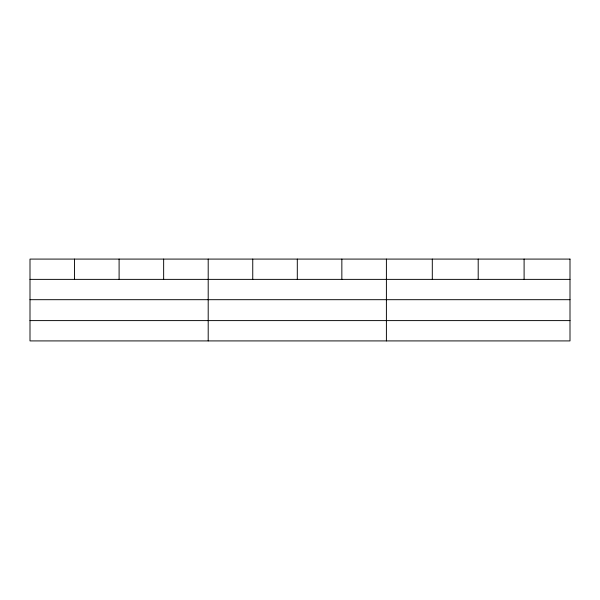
<?xml version="1.0" encoding="UTF-8"?>
<svg xmlns="http://www.w3.org/2000/svg" width="600" height="600" viewBox="0 0 600 600"><rect width="100%" height="100%" fill="white"/><g stroke="black" fill="none" stroke-linecap="round" stroke-linejoin="round"><path stroke-width="0.9" d="M30 279.375L570 279.375M30 299.685L570 299.685M30 320.603L570 320.603M524.1 259.087L524.1 279.375M478.2 259.087L478.2 279.375M432.3 259.087L432.3 279.375M386.4 259.087L386.4 340.913M341.85 259.087L341.85 279.375M297.3 259.087L297.3 279.375M252.75 259.087L252.75 279.375M208.2 259.087L208.2 340.913M163.65 259.087L163.65 279.375M119.1 259.087L119.1 279.375M74.55 259.087L74.55 279.375M570 259.087L30 259.087L30 340.913L570 340.913L570 259.087"/></g></svg>
